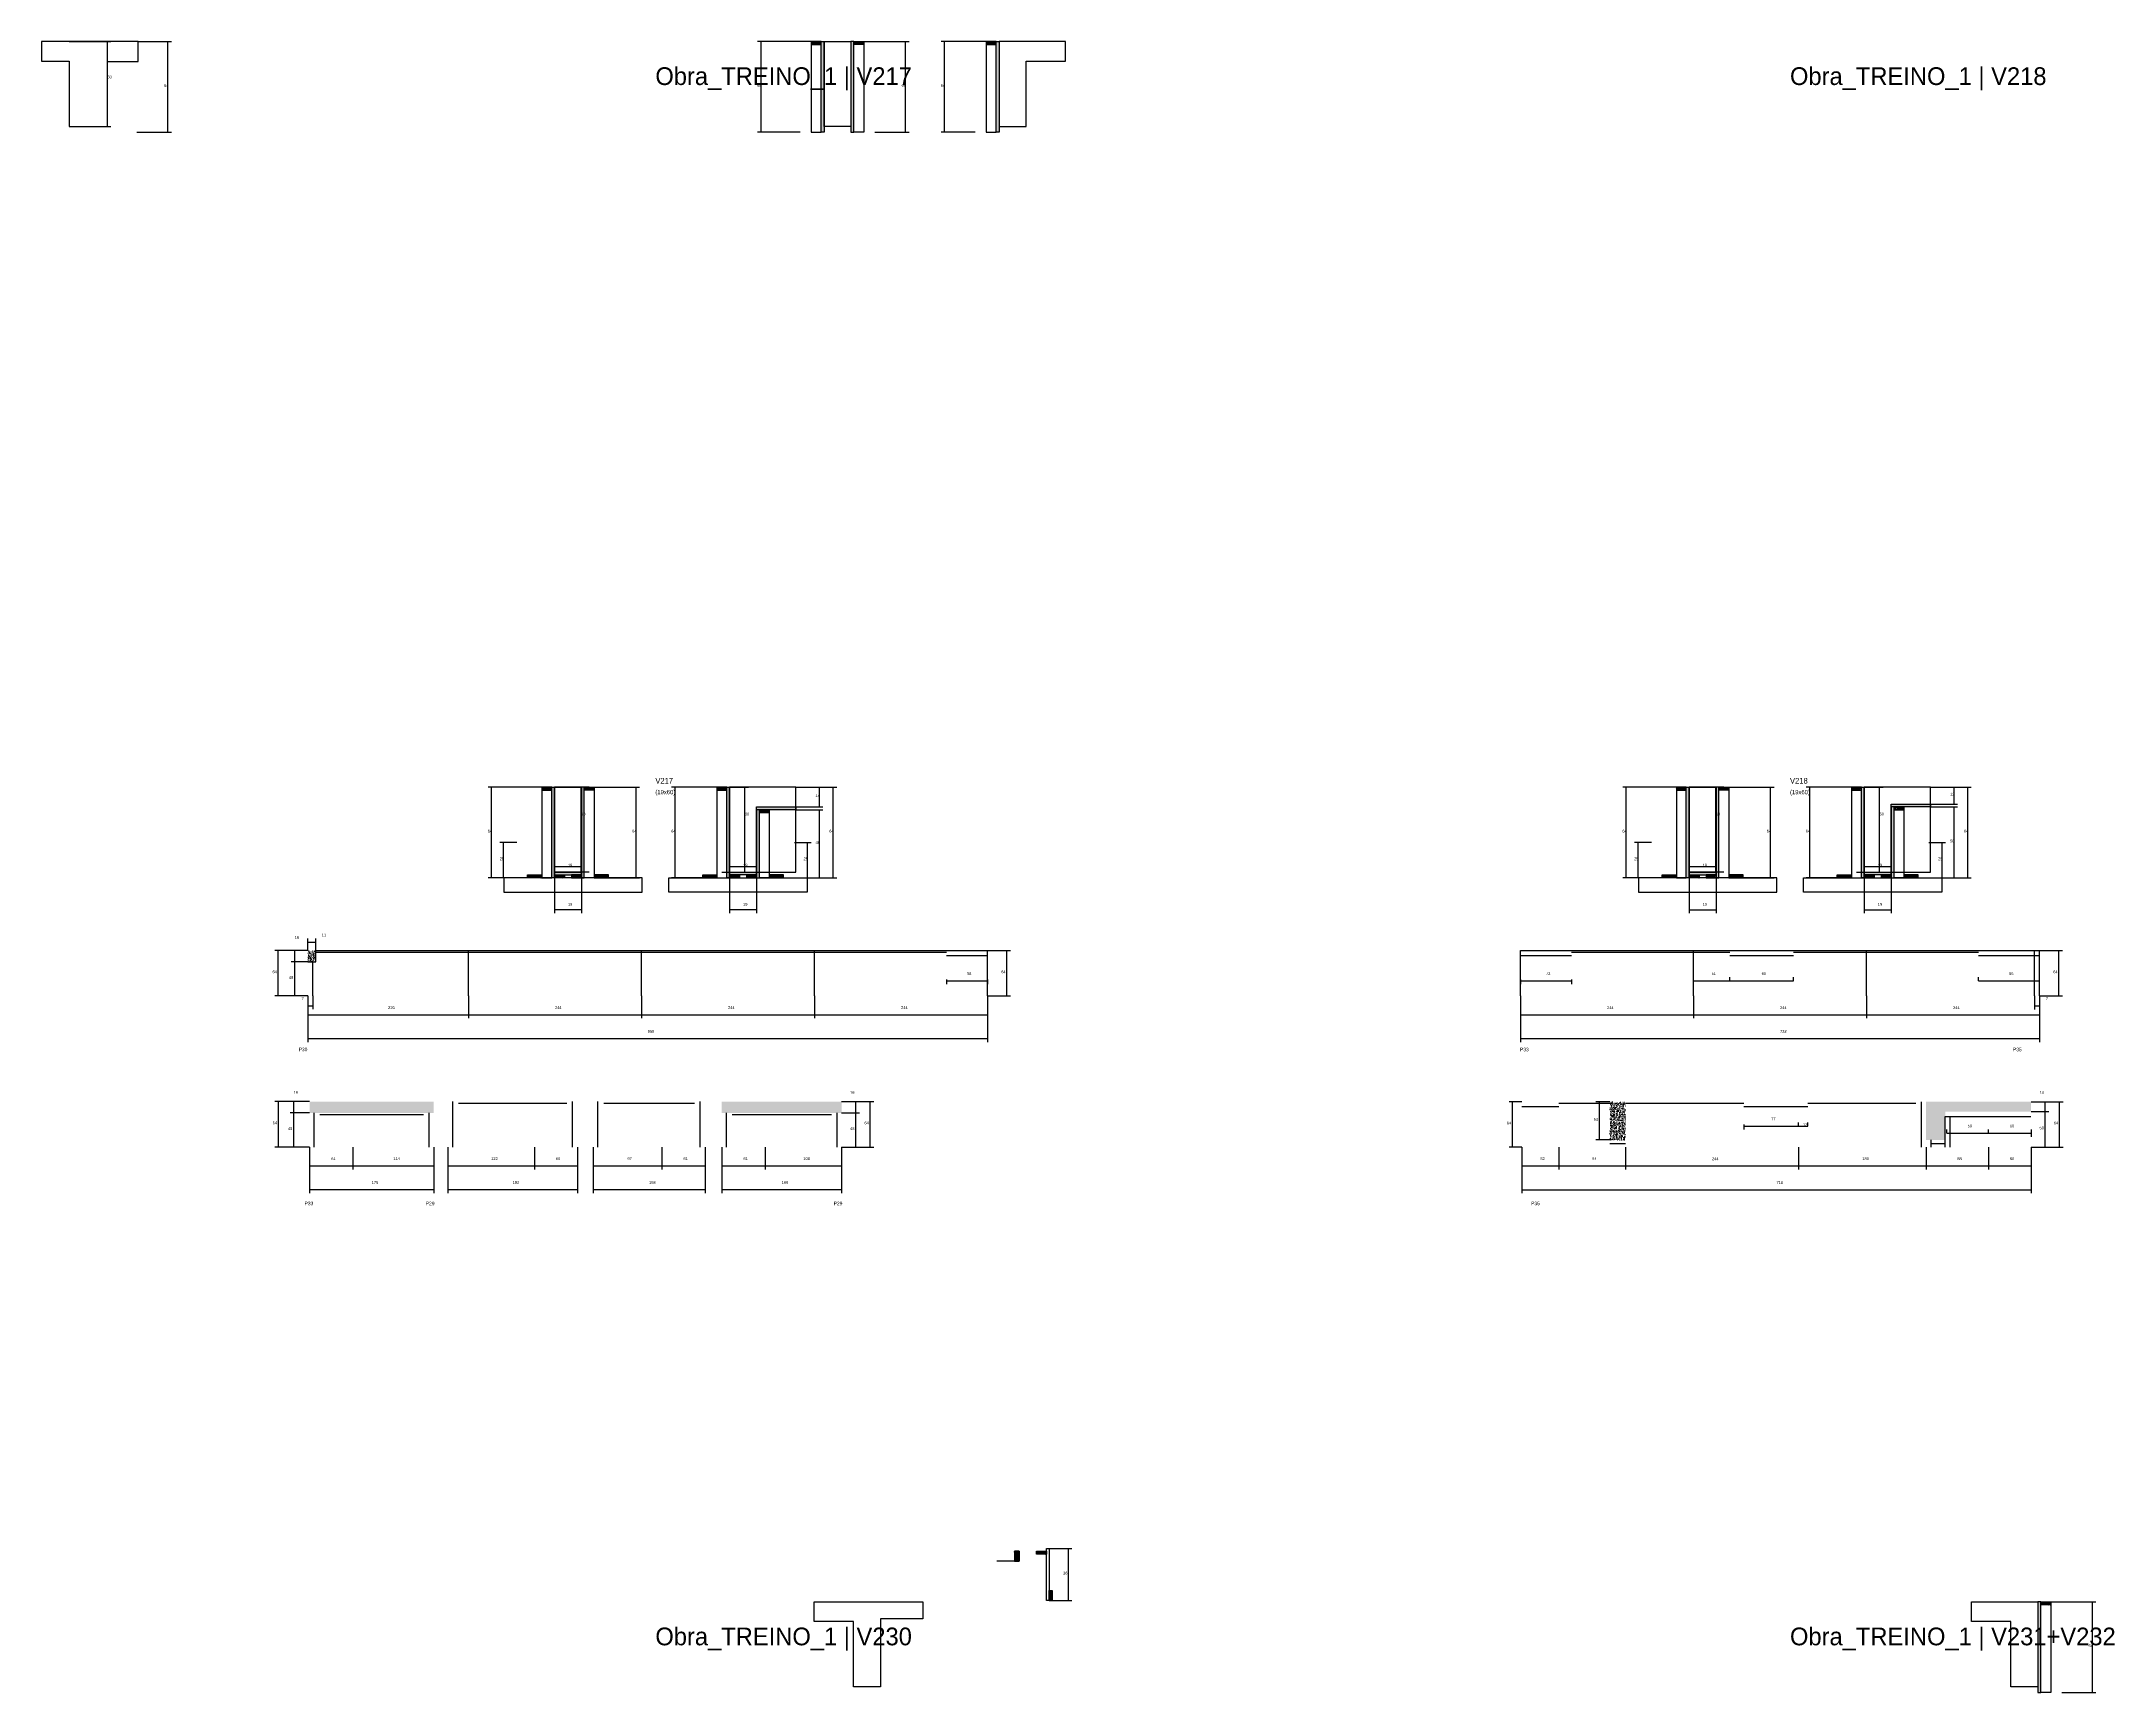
# Model space of a CAD drawing. Header units: metres. Extents: x -65046 to 21926, y -45195 to 1016.
# Drawn here: x -866 to 2058, y -16677 to -14349 of the extents above; entities that cross this region are included whole.
import ezdxf

# ---------------------------------------------------------------- set-up
doc = ezdxf.new("R2010")
doc.units = ezdxf.units.M
for name, color, linetype in [('CONCRETO', 251, 'Continuous'), ('COTA', 241, 'Continuous'), ('Hachura', 253, 'Continuous'), ('LABEL_ID', 3, 'Continuous'), ('Madeira', 126, 'Continuous'), ('NOMENCLATURA', 7, 'Continuous'), ('Painéis', 200, 'Continuous'), ('SARR_2.2x7', 40, 'Continuous'), ('SARR_EDITAR', 141, 'Continuous'), ('Texto Seção', 7, 'Continuous')]:
    doc.layers.add(name, color=color, linetype=linetype)

msp = doc.modelspace()

# ---------------------------------------------------------------- hatches: boundary and pattern name
at = {"layer": 'COTA'}
h = msp.add_hatch(dxfattribs=at)
h.set_pattern_fill('AR-CONC', scale=0.03)
h.paths.add_polyline_path([(-490, -15630.3), (-479, -15630.3), (-479, -15646.3), (-490, -15646.3)])
h = msp.add_hatch(dxfattribs=at)
h.set_pattern_fill('AR-CONC', scale=0.03)
h.paths.add_polyline_path([(-312.5, -15859.4), (-312.5, -15843.4), (-312.5, -15843.4), (-487.5, -15843.4), (-487.5, -15843.4), (-487.5, -15859.4), (-487.5, -15859.4), (-312.5, -15859.4)])
h = msp.add_hatch(dxfattribs=at)
h.set_pattern_fill('AR-CONC', scale=0.03)
h.paths.add_polyline_path([(262.7, -15859.4), (262.7, -15843.4), (262.7, -15843.4), (93.7, -15843.4), (93.7, -15843.4), (93.7, -15859.4), (93.7, -15859.4), (262.7, -15859.4)])
h = msp.add_hatch(dxfattribs=at)
h.set_pattern_fill('AR-CONC', scale=0.03)
h.paths.add_polyline_path([(1368, -15897.5), (1368, -15843.5), (1368, -15843.5), (1346, -15843.5), (1346, -15843.5), (1346, -15897.5), (1346, -15897.5), (1368, -15897.5)])
h = msp.add_hatch(dxfattribs=at)
h.set_pattern_fill('AR-CONC', scale=0.03)
h.paths.add_polyline_path([(1819, -15897.5), (1819, -15857.5), (1819, -15857.5), (1940, -15857.5), (1940, -15857.5), (1940, -15843.5), (1940, -15843.5), (1792, -15843.5), (1792, -15843.5), (1792, -15897.5), (1792, -15897.5), (1819, -15897.5)])
at = {"layer": 'Hachura'}
h = msp.add_hatch(dxfattribs=at)
h.set_pattern_fill('ANSI31', scale=0.5)
h.paths.add_polyline_path([(233.8, -14353), (233.8, -14348.6), (233.8, -14348.6), (219.8, -14348.6), (219.8, -14348.6), (219.8, -14353), (219.8, -14353), (233.8, -14353)])
h = msp.add_hatch(color=8, dxfattribs=at)
h.dxf.hatch_style = 1
h.paths.add_polyline_path([(233.8, -14348.6), (237.8, -14348.6), (237.8, -14348.6), (237.8, -14476.6), (237.8, -14476.6), (233.8, -14476.6), (233.8, -14476.6), (233.8, -14348.6)])
h = msp.add_hatch(color=8, dxfattribs=at)
h.dxf.hatch_style = 1
h.paths.add_polyline_path([(279.8, -14348.6), (275.8, -14348.6), (275.8, -14348.6), (275.8, -14476.6), (275.8, -14476.6), (279.8, -14476.6), (279.8, -14476.6), (279.8, -14348.6)])
h = msp.add_hatch(dxfattribs=at)
h.set_pattern_fill('ANSI31', scale=0.5)
h.paths.add_polyline_path([(279.8, -14353), (279.8, -14348.6), (279.8, -14348.6), (293.8, -14348.6), (293.8, -14348.6), (293.8, -14353), (293.8, -14353), (279.8, -14353)])
h = msp.add_hatch(dxfattribs=at)
h.set_pattern_fill('ANSI31', scale=0.5)
h.paths.add_polyline_path([(480.7, -14353), (480.7, -14348.6), (480.7, -14348.6), (466.7, -14348.6), (466.7, -14348.6), (466.7, -14353), (466.7, -14353), (480.7, -14353)])
h = msp.add_hatch(color=8, dxfattribs=at)
h.dxf.hatch_style = 1
h.paths.add_polyline_path([(480.7, -14348.6), (484.7, -14348.6), (484.7, -14348.6), (484.7, -14476.6), (484.7, -14476.6), (480.7, -14476.6), (480.7, -14476.6), (480.7, -14348.6)])
h = msp.add_hatch(dxfattribs=at)
h.set_pattern_fill('ANSI31', scale=0.5)
h.paths.add_polyline_path([(-146.2, -15404.4), (-146.2, -15400), (-146.2, -15400), (-160.2, -15400), (-160.2, -15400), (-160.2, -15404.4), (-160.2, -15404.4), (-146.2, -15404.4)])
h = msp.add_hatch(color=8, dxfattribs=at)
h.dxf.hatch_style = 1
h.paths.add_polyline_path([(-146.2, -15400), (-142.2, -15400), (-142.2, -15400), (-142.2, -15528), (-142.2, -15528), (-146.2, -15528), (-146.2, -15528), (-146.2, -15400)])
h = msp.add_hatch(color=8, dxfattribs=at)
h.dxf.hatch_style = 1
h.paths.add_polyline_path([(-100.2, -15400), (-104.2, -15400), (-104.2, -15400), (-104.2, -15528), (-104.2, -15528), (-100.2, -15528), (-100.2, -15528), (-100.2, -15400)])
h = msp.add_hatch(dxfattribs=at)
h.set_pattern_fill('ANSI31', scale=0.5)
h.paths.add_polyline_path([(-100.2, -15404.4), (-100.2, -15400), (-100.2, -15400), (-86.2, -15400), (-86.2, -15400), (-86.2, -15404.4), (-86.2, -15404.4), (-100.2, -15404.4)])
h = msp.add_hatch(dxfattribs=at)
h.set_pattern_fill('ANSI31', scale=0.5)
h.paths.add_polyline_path([(100.7, -15404.4), (100.7, -15400), (100.7, -15400), (86.7, -15400), (86.7, -15400), (86.7, -15404.4), (86.7, -15404.4), (100.7, -15404.4)])
h = msp.add_hatch(color=8, dxfattribs=at)
h.dxf.hatch_style = 1
h.paths.add_polyline_path([(100.7, -15400), (104.7, -15400), (104.7, -15400), (104.7, -15528), (104.7, -15528), (100.7, -15528), (100.7, -15528), (100.7, -15400)])
h = msp.add_hatch(dxfattribs=at)
h.set_pattern_fill('ANSI31', scale=0.5)
h.paths.add_polyline_path([(1453.8, -15404.4), (1453.8, -15400), (1453.8, -15400), (1439.8, -15400), (1439.8, -15400), (1439.8, -15404.4), (1439.8, -15404.4), (1453.8, -15404.4)])
h = msp.add_hatch(color=8, dxfattribs=at)
h.dxf.hatch_style = 1
h.paths.add_polyline_path([(1453.8, -15400), (1457.8, -15400), (1457.8, -15400), (1457.8, -15528), (1457.8, -15528), (1453.8, -15528), (1453.8, -15528), (1453.8, -15400)])
h = msp.add_hatch(color=8, dxfattribs=at)
h.dxf.hatch_style = 1
h.paths.add_polyline_path([(1499.8, -15400), (1495.8, -15400), (1495.8, -15400), (1495.8, -15528), (1495.8, -15528), (1499.8, -15528), (1499.8, -15528), (1499.8, -15400)])
h = msp.add_hatch(dxfattribs=at)
h.set_pattern_fill('ANSI31', scale=0.5)
h.paths.add_polyline_path([(1499.8, -15404.4), (1499.8, -15400), (1499.8, -15400), (1513.8, -15400), (1513.8, -15400), (1513.8, -15404.4), (1513.8, -15404.4), (1499.8, -15404.4)])
h = msp.add_hatch(dxfattribs=at)
h.set_pattern_fill('ANSI31', scale=0.5)
h.paths.add_polyline_path([(1700.7, -15404.4), (1700.7, -15400), (1700.7, -15400), (1686.7, -15400), (1686.7, -15400), (1686.7, -15404.4), (1686.7, -15404.4), (1700.7, -15404.4)])
h = msp.add_hatch(color=8, dxfattribs=at)
h.dxf.hatch_style = 1
h.paths.add_polyline_path([(1700.7, -15400), (1704.7, -15400), (1704.7, -15400), (1704.7, -15528), (1704.7, -15528), (1700.7, -15528), (1700.7, -15528), (1700.7, -15400)])
h = msp.add_hatch(color=8, dxfattribs=at)
h.dxf.hatch_style = 1
h.paths.add_polyline_path([(146.7, -15428), (142.7, -15428), (142.7, -15428), (142.7, -15528), (142.7, -15528), (146.7, -15528), (146.7, -15528), (146.7, -15428)])
h = msp.add_hatch(color=8, dxfattribs=at)
h.dxf.hatch_style = 1
h.paths.add_polyline_path([(142.7, -15432), (142.7, -15428), (142.7, -15428), (198.3, -15428), (198.3, -15428), (198.3, -15432), (198.3, -15432), (142.7, -15432)])
h = msp.add_hatch(dxfattribs=at)
h.set_pattern_fill('ANSI31', scale=0.5)
h.paths.add_polyline_path([(146.7, -15436.4), (146.7, -15432), (146.7, -15432), (160.7, -15432), (160.7, -15432), (160.7, -15436.4), (160.7, -15436.4), (146.7, -15436.4)])
h = msp.add_hatch(color=8, dxfattribs=at)
h.dxf.hatch_style = 1
h.paths.add_polyline_path([(1742.7, -15428), (1742.7, -15424), (1742.7, -15424), (1798.3, -15424), (1798.3, -15424), (1798.3, -15428), (1798.3, -15428), (1742.7, -15428)])
h = msp.add_hatch(color=8, dxfattribs=at)
h.dxf.hatch_style = 1
h.paths.add_polyline_path([(1746.7, -15428), (1742.7, -15428), (1742.7, -15428), (1742.7, -15528), (1742.7, -15528), (1746.7, -15528), (1746.7, -15528), (1746.7, -15428)])
h = msp.add_hatch(dxfattribs=at)
h.set_pattern_fill('ANSI31', scale=0.5)
h.paths.add_polyline_path([(1746.7, -15432.4), (1746.7, -15428), (1746.7, -15428), (1760.7, -15428), (1760.7, -15428), (1760.7, -15432.4), (1760.7, -15432.4), (1746.7, -15432.4)])
h = msp.add_hatch(color=8, dxfattribs=at)
h.dxf.hatch_style = 1
h.paths.add_polyline_path([(-104.2, -15523.6), (-104.2, -15520), (-104.2, -15520), (-142.2, -15520), (-142.2, -15520), (-142.2, -15523.6), (-142.2, -15523.6), (-104.2, -15523.6)])
h = msp.add_hatch(color=8, dxfattribs=at)
h.dxf.hatch_style = 1
h.paths.add_polyline_path([(104.7, -15523.6), (104.7, -15520), (104.7, -15520), (142.7, -15520), (142.7, -15520), (142.7, -15523.6), (142.7, -15523.6), (104.7, -15523.6)])
h = msp.add_hatch(color=8, dxfattribs=at)
h.dxf.hatch_style = 1
h.paths.add_polyline_path([(1495.8, -15523.6), (1495.8, -15520), (1495.8, -15520), (1457.8, -15520), (1457.8, -15520), (1457.8, -15523.6), (1457.8, -15523.6), (1495.8, -15523.6)])
h = msp.add_hatch(color=8, dxfattribs=at)
h.dxf.hatch_style = 1
h.paths.add_polyline_path([(1704.7, -15523.6), (1704.7, -15520), (1704.7, -15520), (1742.7, -15520), (1742.7, -15520), (1742.7, -15523.6), (1742.7, -15523.6), (1704.7, -15523.6)])
h = msp.add_hatch(dxfattribs=at)
h.set_pattern_fill('ANSI31', scale=0.5)
h.paths.add_polyline_path([(-180.2, -15528), (-180.2, -15523.6), (-180.2, -15523.6), (-160.2, -15523.6), (-160.2, -15523.6), (-160.2, -15528), (-160.2, -15528), (-180.2, -15528)])
h = msp.add_hatch(dxfattribs=at)
h.set_pattern_fill('ANSI31', scale=0.5)
h.paths.add_polyline_path([(-142.2, -15528), (-142.2, -15523.6), (-142.2, -15523.6), (-128.2, -15523.6), (-128.2, -15523.6), (-128.2, -15528), (-128.2, -15528), (-142.2, -15528)])
h = msp.add_hatch(dxfattribs=at)
h.set_pattern_fill('ANSI31', scale=0.5)
h.paths.add_polyline_path([(-104.2, -15528), (-104.2, -15523.6), (-104.2, -15523.6), (-118.2, -15523.6), (-118.2, -15523.6), (-118.2, -15528), (-118.2, -15528), (-104.2, -15528)])
h = msp.add_hatch(dxfattribs=at)
h.set_pattern_fill('ANSI31', scale=0.5)
h.paths.add_polyline_path([(-66.2, -15528), (-66.2, -15523.6), (-66.2, -15523.6), (-86.2, -15523.6), (-86.2, -15523.6), (-86.2, -15528), (-86.2, -15528), (-66.2, -15528)])
h = msp.add_hatch(dxfattribs=at)
h.set_pattern_fill('ANSI31', scale=0.5)
h.paths.add_polyline_path([(66.7, -15528), (66.7, -15523.6), (66.7, -15523.6), (86.7, -15523.6), (86.7, -15523.6), (86.7, -15528), (86.7, -15528), (66.7, -15528)])
h = msp.add_hatch(dxfattribs=at)
h.set_pattern_fill('ANSI31', scale=0.5)
h.paths.add_polyline_path([(104.7, -15528), (104.7, -15523.6), (104.7, -15523.6), (118.7, -15523.6), (118.7, -15523.6), (118.7, -15528), (118.7, -15528), (104.7, -15528)])
h = msp.add_hatch(dxfattribs=at)
h.set_pattern_fill('ANSI31', scale=0.5)
h.paths.add_polyline_path([(142.7, -15528), (142.7, -15523.6), (142.7, -15523.6), (128.7, -15523.6), (128.7, -15523.6), (128.7, -15528), (128.7, -15528), (142.7, -15528)])
h = msp.add_hatch(dxfattribs=at)
h.set_pattern_fill('ANSI31', scale=0.5)
h.paths.add_polyline_path([(180.7, -15528), (180.7, -15523.6), (180.7, -15523.6), (160.7, -15523.6), (160.7, -15523.6), (160.7, -15528), (160.7, -15528), (180.7, -15528)])
h = msp.add_hatch(dxfattribs=at)
h.set_pattern_fill('ANSI31', scale=0.5)
h.paths.add_polyline_path([(1419.8, -15528), (1419.8, -15523.6), (1419.8, -15523.6), (1439.8, -15523.6), (1439.8, -15523.6), (1439.8, -15528), (1439.8, -15528), (1419.8, -15528)])
h = msp.add_hatch(dxfattribs=at)
h.set_pattern_fill('ANSI31', scale=0.5)
h.paths.add_polyline_path([(1457.8, -15528), (1457.8, -15523.6), (1457.8, -15523.6), (1471.8, -15523.6), (1471.8, -15523.6), (1471.8, -15528), (1471.8, -15528), (1457.8, -15528)])
h = msp.add_hatch(dxfattribs=at)
h.set_pattern_fill('ANSI31', scale=0.5)
h.paths.add_polyline_path([(1495.8, -15528), (1495.8, -15523.6), (1495.8, -15523.6), (1481.8, -15523.6), (1481.8, -15523.6), (1481.8, -15528), (1481.8, -15528), (1495.8, -15528)])
h = msp.add_hatch(dxfattribs=at)
h.set_pattern_fill('ANSI31', scale=0.5)
h.paths.add_polyline_path([(1533.8, -15528), (1533.8, -15523.6), (1533.8, -15523.6), (1513.8, -15523.6), (1513.8, -15523.6), (1513.8, -15528), (1513.8, -15528), (1533.8, -15528)])
h = msp.add_hatch(dxfattribs=at)
h.set_pattern_fill('ANSI31', scale=0.5)
h.paths.add_polyline_path([(1666.7, -15528), (1666.7, -15523.6), (1666.7, -15523.6), (1686.7, -15523.6), (1686.7, -15523.6), (1686.7, -15528), (1686.7, -15528), (1666.7, -15528)])
h = msp.add_hatch(dxfattribs=at)
h.set_pattern_fill('ANSI31', scale=0.5)
h.paths.add_polyline_path([(1704.7, -15528), (1704.7, -15523.6), (1704.7, -15523.6), (1718.7, -15523.6), (1718.7, -15523.6), (1718.7, -15528), (1718.7, -15528), (1704.7, -15528)])
h = msp.add_hatch(dxfattribs=at)
h.set_pattern_fill('ANSI31', scale=0.5)
h.paths.add_polyline_path([(1742.7, -15528), (1742.7, -15523.6), (1742.7, -15523.6), (1728.7, -15523.6), (1728.7, -15523.6), (1728.7, -15528), (1728.7, -15528), (1742.7, -15528)])
h = msp.add_hatch(dxfattribs=at)
h.set_pattern_fill('ANSI31', scale=0.5)
h.paths.add_polyline_path([(1780.7, -15528), (1780.7, -15523.6), (1780.7, -15523.6), (1760.7, -15523.6), (1760.7, -15523.6), (1760.7, -15528), (1760.7, -15528), (1780.7, -15528)])
h = msp.add_hatch(dxfattribs=at)
h.set_pattern_fill('ANSI31', scale=0.5)
h.paths.add_polyline_path([(513.2, -16477.3), (506.2, -16477.3), (506.2, -16491.3), (513.2, -16491.3)])
h = msp.add_hatch(dxfattribs=at)
h.set_pattern_fill('ANSI31', scale=0.5)
h.paths.add_polyline_path([(537.5, -16477.3), (537.5, -16481.7), (537.5, -16481.7), (551.5, -16481.7), (551.5, -16481.7), (551.5, -16477.3), (551.5, -16477.3), (537.5, -16477.3)])
h = msp.add_hatch(dxfattribs=at)
h.set_pattern_fill('ANSI31', scale=0.5)
h.paths.add_polyline_path([(555.1, -16546.7), (559.5, -16546.7), (559.5, -16546.7), (559.5, -16532.7), (559.5, -16532.7), (555.1, -16532.7), (555.1, -16532.7), (555.1, -16546.7)])
h = msp.add_hatch(color=8, dxfattribs=at)
h.dxf.hatch_style = 1
h.paths.add_polyline_path([(1953.6, -16548.6), (1949.6, -16548.6), (1949.6, -16548.6), (1949.6, -16676.6), (1949.6, -16676.6), (1953.6, -16676.6), (1953.6, -16676.6), (1953.6, -16548.6)])
h = msp.add_hatch(dxfattribs=at)
h.set_pattern_fill('ANSI31', scale=0.5)
h.paths.add_polyline_path([(1953.6, -16553), (1953.6, -16548.6), (1953.6, -16548.6), (1967.6, -16548.6), (1967.6, -16548.6), (1967.6, -16553), (1967.6, -16553), (1953.6, -16553)])

# ---------------------------------------------------------------- linework, layer by layer
at = {"layer": 'CONCRETO'}
for points in [[(-772.7, -14348.6), (-826.7, -14348.6), (-826.7, -14348.6), (-865.7, -14348.6), (-865.7, -14376.6), (-826.7, -14376.6), (-826.7, -14468.6), (-772.7, -14468.6), (-772.7, -14377), (-729.1, -14377), (-729.1, -14348.6)], [(237.8, -14348.6), (237.8, -14348.6), (275.8, -14348.6), (275.8, -14376.6), (275.8, -14376.6), (275.8, -14468.6), (237.8, -14468.6), (237.8, -14348.6)], [(578.3, -14376.6), (578.3, -14348.6), (484.7, -14348.6), (484.7, -14376.6), (484.7, -14376.6), (484.7, -14468.6), (522.7, -14468.6), (522.7, -14376.6)], [(-142.2, -15400), (-142.2, -15400), (-104.2, -15400), (-104.2, -15428), (-104.2, -15428), (-104.2, -15520), (-142.2, -15520), (-142.2, -15400)], [(-142.2, -15520), (-104.2, -15520), (-104.2, -15400), (-142.2, -15400)], [(198.3, -15428), (198.3, -15400), (104.7, -15400), (104.7, -15428), (104.7, -15428), (104.7, -15520), (142.7, -15520), (142.7, -15428)], [(104.7, -15520), (198.3, -15520), (198.3, -15400), (104.7, -15400)], [(1457.8, -15400), (1457.8, -15400), (1495.8, -15400), (1495.8, -15428), (1495.8, -15428), (1495.8, -15520), (1457.8, -15520), (1457.8, -15400)], [(1457.8, -15520), (1495.8, -15520), (1495.8, -15400), (1457.8, -15400)], [(1798.3, -15424), (1798.3, -15400), (1704.7, -15400), (1704.7, -15428), (1704.7, -15428), (1704.7, -15520), (1742.7, -15520), (1742.7, -15424)], [(1704.7, -15520), (1798.3, -15520), (1798.3, -15400), (1704.7, -15400)], [(223.7, -16576.5), (223.7, -16548.5), (377.3, -16548.5), (377.3, -16572.5), (317.3, -16572.5), (317.3, -16668.5), (279.3, -16668.5), (279.3, -16576.5)], [(1856, -16576.6), (1856, -16548.6), (1949.6, -16548.6), (1949.6, -16576.6), (1949.6, -16576.6), (1949.6, -16668.6), (1911.6, -16668.6), (1911.6, -16576.6)]]:
    msp.add_lwpolyline(points, close=True, dxfattribs=at)
at = {"layer": 'COTA'}
for p, q in [((-826.7, -14348.6), (-767.7, -14348.6)), ((-772.7, -14468.6), (-772.7, -14348.6)), ((-729.1, -14348.6), (-682.3, -14348.6)), ((-687.3, -14476.6), (-687.3, -14348.6)), ((219.8, -14348.6), (144.1, -14348.6)), ((149.1, -14476.6), (149.1, -14348.6)), ((293.8, -14348.6), (357.7, -14348.6)), ((352.7, -14476.6), (352.7, -14348.6)), ((466.7, -14348.6), (402.8, -14348.6)), ((407.8, -14476.6), (407.8, -14348.6)), ((-826.7, -14468.6), (-767.7, -14468.6)), ((-731.1, -14476.6), (-682.3, -14476.6)), ((204.2, -14476.6), (144.1, -14476.6)), ((309.4, -14476.6), (357.7, -14476.6)), ((451.1, -14476.6), (402.8, -14476.6)), ((-160.2, -15400), (-235.9, -15400)), ((-230.9, -15528), (-230.9, -15400)), ((-93.2, -15400), (-109.7, -15400)), ((-104.7, -15520), (-104.7, -15400)), ((-86.2, -15400), (-22.3, -15400)), ((-27.3, -15528), (-27.3, -15400)), ((86.7, -15400), (22.8, -15400)), ((27.8, -15528), (27.8, -15400)), ((93.7, -15400), (131.2, -15400)), ((126.2, -15520), (126.2, -15400)), ((198.3, -15400), (255.7, -15400)), ((198.3, -15400), (236.3, -15400)), ((231.3, -15428), (231.3, -15400)), ((250.7, -15528), (250.7, -15400)), ((1439.8, -15400), (1364.1, -15400)), ((1369.1, -15528), (1369.1, -15400)), ((1506.8, -15400), (1490.3, -15400)), ((1495.3, -15520), (1495.3, -15400)), ((1513.8, -15400), (1577.7, -15400)), ((1572.7, -15528), (1572.7, -15400)), ((1686.7, -15400), (1622.8, -15400)), ((1627.8, -15528), (1627.8, -15400)), ((1693.7, -15400), (1731.2, -15400)), ((1726.2, -15520), (1726.2, -15400)), ((1798.3, -15400), (1855.7, -15400)), ((1798.3, -15400), (1836.3, -15400)), ((1831.3, -15424), (1831.3, -15400)), ((1850.7, -15528), (1850.7, -15400)), ((198.3, -15428), (236.3, -15428)), ((198.3, -15432), (236.3, -15432)), ((231.3, -15528), (231.3, -15432)), ((1798.3, -15424), (1836.3, -15424)), ((1798.3, -15428), (1836.3, -15428)), ((1831.3, -15528), (1831.3, -15428)), ((-195.5, -15478), (-219.1, -15478)), ((-214.1, -15528), (-214.1, -15478)), ((196, -15478), (219.5, -15478)), ((214.5, -15528), (214.5, -15478)), ((1404.5, -15478.1), (1380.9, -15478.1)), ((1385.9, -15528), (1385.9, -15478.1)), ((1796, -15478.1), (1819.5, -15478.1)), ((1814.5, -15528), (1814.5, -15478.1)), ((-142.2, -15528), (-142.2, -15507)), ((-142.2, -15512), (-104.2, -15512)), ((-93.2, -15520), (-109.7, -15520)), ((-104.2, -15528), (-104.2, -15507)), ((93.7, -15520), (131.2, -15520)), ((104.7, -15528), (104.7, -15507)), ((104.7, -15512), (142.7, -15512)), ((142.7, -15528), (142.7, -15507)), ((1457.8, -15528), (1457.8, -15507)), ((1457.8, -15512), (1495.8, -15512)), ((1506.8, -15520), (1490.3, -15520)), ((1495.8, -15528), (1495.8, -15507)), ((1693.7, -15520), (1731.2, -15520)), ((1704.7, -15528), (1704.7, -15507)), ((1704.7, -15512), (1742.7, -15512)), ((1742.7, -15528), (1742.7, -15507)), ((-175.8, -15528), (-235.9, -15528)), ((-195.5, -15528), (-219.1, -15528)), ((-142.2, -15528), (-142.2, -15577.7)), ((-104.2, -15528), (-104.2, -15577.7)), ((-70.6, -15528), (-22.3, -15528)), ((71.1, -15528), (22.8, -15528)), ((104.7, -15528), (104.7, -15577.7)), ((142.7, -15528), (142.7, -15577.7)), ((176.3, -15528), (255.7, -15528)), ((176.3, -15528), (236.3, -15528)), ((196, -15528), (219.5, -15528)), ((1424.2, -15528), (1364.1, -15528)), ((1404.5, -15528), (1380.9, -15528)), ((1457.8, -15528), (1457.8, -15577.8)), ((1495.8, -15528), (1495.8, -15577.8)), ((1529.4, -15528), (1577.7, -15528)), ((1671.1, -15528), (1622.8, -15528)), ((1704.7, -15528), (1704.7, -15577.8)), ((1742.7, -15528), (1742.7, -15577.8)), ((1776.3, -15528), (1855.7, -15528)), ((1776.3, -15528), (1836.3, -15528)), ((1796, -15528), (1819.5, -15528)), ((-142.2, -15572.7), (-104.2, -15572.7)), ((104.7, -15572.7), (142.7, -15572.7)), ((1457.8, -15572.8), (1495.8, -15572.8)), ((1704.7, -15572.8), (1742.7, -15572.8)), ((-490, -15694.3), (-490, -15759.4)), ((-490, -15694.3), (-490, -15713.2)), ((-490, -15694.3), (-490, -15725.9)), ((-483, -15694.3), (-483, -15713.2)), ((-263.5, -15694.3), (-263.5, -15725.9)), ((-263.5, -15694.3), (-263.5, -15725.9)), ((-19.5, -15694.3), (-19.5, -15725.9)), ((-19.5, -15694.3), (-19.5, -15725.9)), ((224.5, -15694.3), (224.5, -15725.9)), ((224.5, -15694.3), (224.5, -15725.9)), ((468.5, -15694.3), (468.5, -15725.9)), ((468.5, -15694.3), (468.5, -15759.4)), ((1220, -15694.4), (1220, -15759.5)), ((1220, -15694.4), (1220, -15725.9)), ((1464, -15694.4), (1464, -15725.9)), ((1464, -15694.4), (1464, -15725.9)), ((1708, -15694.4), (1708, -15725.9)), ((1708, -15694.4), (1708, -15725.9)), ((1945, -15694.4), (1945, -15713.3)), ((1952, -15694.4), (1952, -15725.9)), ((1952, -15694.4), (1952, -15759.5)), ((1952, -15694.4), (1952, -15713.3)), ((-490, -15708.2), (-483, -15708.2)), ((-490, -15720.9), (-263.5, -15720.9)), ((-263.5, -15720.9), (-19.5, -15720.9)), ((-19.5, -15720.9), (224.5, -15720.9)), ((224.5, -15720.9), (468.5, -15720.9)), ((1220, -15720.9), (1464, -15720.9)), ((1464, -15720.9), (1708, -15720.9)), ((1708, -15720.9), (1952, -15720.9)), ((1945, -15708.3), (1952, -15708.3)), ((-490, -15754.4), (468.5, -15754.4)), ((1220, -15754.5), (1952, -15754.5)), ((-487.5, -15843.4), (-536.6, -15843.4)), ((-531.6, -15907.4), (-531.6, -15843.4)), ((-487.5, -15843.4), (-515, -15843.4)), ((-510, -15859.4), (-510, -15843.4)), ((1346, -15843.5), (1326.2, -15843.5)), ((1331.2, -15897.5), (1331.2, -15843.5)), ((-487.5, -15859.4), (-515, -15859.4)), ((-487.5, -15859.4), (-515, -15859.4)), ((-510, -15907.4), (-510, -15859.4)), ((1346, -15897.5), (1326.2, -15897.5)), ((-487.5, -15907.4), (-536.6, -15907.4)), ((-487.5, -15907.4), (-515, -15907.4)), ((-487.5, -15907.4), (-487.5, -15939)), ((-487.5, -15907.4), (-487.5, -15972.5)), ((-426.5, -15907.4), (-426.5, -15939)), ((-426.5, -15907.4), (-426.5, -15939)), ((-312.5, -15907.4), (-312.5, -15939)), ((-312.5, -15907.4), (-312.5, -15972.5)), ((-292.5, -15907.4), (-292.5, -15972.5)), ((-110, -15907.4), (-110, -15972.5)), ((-87.9, -15907.4), (-87.9, -15972.5)), ((70.1, -15907.4), (70.1, -15972.5)), ((93.7, -15907.4), (93.7, -15939)), ((93.7, -15907.4), (93.7, -15972.5)), ((154.7, -15907.4), (154.7, -15939)), ((154.7, -15907.4), (154.7, -15939)), ((262.7, -15907.4), (262.7, -15939)), ((262.7, -15907.4), (262.7, -15972.5)), ((1222, -15907.5), (1222, -15972.6)), ((1368, -15907.5), (1368, -15939)), ((1612, -15907.5), (1612, -15939)), ((1612, -15907.5), (1612, -15939)), ((1792, -15907.5), (1792, -15939)), ((1792, -15907.5), (1792, -15939)), ((1880, -15907.5), (1880, -15939)), ((1880, -15907.5), (1880, -15939)), ((1940, -15907.5), (1940, -15939)), ((1940, -15907.5), (1940, -15972.6)), ((-487.5, -15934), (-426.5, -15934)), ((-426.5, -15934), (-312.5, -15934)), ((93.7, -15934), (154.7, -15934)), ((154.7, -15934), (262.7, -15934)), ((1368, -15934), (1612, -15934)), ((1612, -15934), (1792, -15934)), ((1792, -15934), (1880, -15934)), ((1880, -15934), (1940, -15934)), ((-487.5, -15967.5), (-312.5, -15967.5)), ((-292.5, -15967.5), (-110, -15967.5)), ((-87.9, -15967.5), (70.1, -15967.5)), ((93.7, -15967.5), (262.7, -15967.5)), ((1222, -15967.6), (1940, -15967.6)), ((555.1, -16473.7), (587.4, -16473.7)), ((582.4, -16546.7), (582.4, -16473.7)), ((555.1, -16546.7), (587.4, -16546.7)), ((1967.6, -16548.6), (2031.5, -16548.6)), ((2026.5, -16676.6), (2026.5, -16548.6)), ((1983.2, -16676.6), (2031.5, -16676.6))]:
    msp.add_line(p, q, dxfattribs=at)
at = {"layer": 'Madeira'}
for points in [[(233.8, -14353), (233.8, -14348.6), (219.8, -14348.6), (219.8, -14353)], [(233.8, -14348.6), (219.8, -14348.6), (219.8, -14476.6), (233.8, -14476.6)], [(279.8, -14353), (279.8, -14348.6), (293.8, -14348.6), (293.8, -14353)], [(279.8, -14348.6), (293.8, -14348.6), (293.8, -14476.6), (279.8, -14476.6)], [(480.7, -14353), (480.7, -14348.6), (466.7, -14348.6), (466.7, -14353)], [(480.7, -14348.6), (466.7, -14348.6), (466.7, -14476.6), (480.7, -14476.6)], [(-146.2, -15404.4), (-146.2, -15400), (-160.2, -15400), (-160.2, -15404.4)], [(-146.2, -15400), (-160.2, -15400), (-160.2, -15528), (-146.2, -15528)], [(-100.2, -15404.4), (-100.2, -15400), (-86.2, -15400), (-86.2, -15404.4)], [(-100.2, -15400), (-86.2, -15400), (-86.2, -15528), (-100.2, -15528)], [(100.7, -15404.4), (100.7, -15400), (86.7, -15400), (86.7, -15404.4)], [(100.7, -15400), (86.7, -15400), (86.7, -15528), (100.7, -15528)], [(1453.8, -15404.4), (1453.8, -15400), (1439.8, -15400), (1439.8, -15404.4)], [(1453.8, -15400), (1439.8, -15400), (1439.8, -15528), (1453.8, -15528)], [(1499.8, -15404.4), (1499.8, -15400), (1513.8, -15400), (1513.8, -15404.4)], [(1499.8, -15400), (1513.8, -15400), (1513.8, -15528), (1499.8, -15528)], [(1700.7, -15404.4), (1700.7, -15400), (1686.7, -15400), (1686.7, -15404.4)], [(1700.7, -15400), (1686.7, -15400), (1686.7, -15528), (1700.7, -15528)], [(146.7, -15436.4), (146.7, -15432), (160.7, -15432), (160.7, -15436.4)], [(146.7, -15432), (160.7, -15432), (160.7, -15528), (146.7, -15528)], [(1746.7, -15432.4), (1746.7, -15428), (1760.7, -15428), (1760.7, -15432.4)], [(1746.7, -15428), (1760.7, -15428), (1760.7, -15528), (1746.7, -15528)], [(-213.7, -15548), (-18.5, -15548), (-18.5, -15528), (-213.7, -15528)], [(-180.2, -15528), (-180.2, -15523.6), (-160.2, -15523.6), (-160.2, -15528)], [(-142.2, -15528), (-142.2, -15523.6), (-128.2, -15523.6), (-128.2, -15528)], [(-104.2, -15528), (-104.2, -15523.6), (-118.2, -15523.6), (-118.2, -15528)], [(-66.2, -15528), (-66.2, -15523.6), (-86.2, -15523.6), (-86.2, -15528)], [(214.1, -15548), (19, -15548), (19, -15528), (214.1, -15528)], [(66.7, -15528), (66.7, -15523.6), (86.7, -15523.6), (86.7, -15528)], [(104.7, -15528), (104.7, -15523.6), (118.7, -15523.6), (118.7, -15528)], [(142.7, -15528), (142.7, -15523.6), (128.7, -15523.6), (128.7, -15528)], [(180.7, -15528), (180.7, -15523.6), (160.7, -15523.6), (160.7, -15528)], [(1386.3, -15548), (1581.5, -15548), (1581.5, -15528), (1386.3, -15528)], [(1419.8, -15528), (1419.8, -15523.6), (1439.8, -15523.6), (1439.8, -15528)], [(1457.8, -15528), (1457.8, -15523.6), (1471.8, -15523.6), (1471.8, -15528)], [(1495.8, -15528), (1495.8, -15523.6), (1481.8, -15523.6), (1481.8, -15528)], [(1533.8, -15528), (1533.8, -15523.6), (1513.8, -15523.6), (1513.8, -15528)], [(1814.1, -15548), (1618.9, -15548), (1618.9, -15528), (1814.1, -15528)], [(1666.7, -15528), (1666.7, -15523.6), (1686.7, -15523.6), (1686.7, -15528)], [(1704.7, -15528), (1704.7, -15523.6), (1718.7, -15523.6), (1718.7, -15528)], [(1742.7, -15528), (1742.7, -15523.6), (1728.7, -15523.6), (1728.7, -15528)], [(1780.7, -15528), (1780.7, -15523.6), (1760.7, -15523.6), (1760.7, -15528)], [(513.2, -16491.3), (513.2, -16477.3), (506.2, -16477.3), (506.2, -16491.3)], [(537.5, -16477.3), (551.5, -16477.3), (551.5, -16481.7), (537.5, -16481.7)], [(555.1, -16546.7), (555.1, -16532.7), (559.5, -16532.7), (559.5, -16546.7)], [(1953.6, -16553), (1953.6, -16548.6), (1967.6, -16548.6), (1967.6, -16553)], [(1953.6, -16548.6), (1967.6, -16548.6), (1967.6, -16676.6), (1953.6, -16676.6)]]:
    msp.add_lwpolyline(points, close=True, dxfattribs=at)
msp.add_lwpolyline([(513.2, -16477.3), (513.2, -16491.3), (481.7, -16491.3)], dxfattribs=at)
at = {"layer": 'Painéis'}
for p, q in [((-142.2, -15528), (-142.2, -15400)), ((-104.2, -15528), (-104.2, -15400)), ((104.7, -15528), (104.7, -15400)), ((1457.8, -15528), (1457.8, -15400)), ((1495.8, -15528), (1495.8, -15400)), ((1704.7, -15528), (1704.7, -15400)), ((142.7, -15428), (198.3, -15428)), ((142.7, -15432), (142.7, -15428)), ((142.7, -15528), (142.7, -15432)), ((198.3, -15432), (198.3, -15428)), ((1742.7, -15424), (1798.3, -15424)), ((1742.7, -15428), (1742.7, -15424)), ((1742.7, -15528), (1742.7, -15428)), ((1798.3, -15428), (1798.3, -15424)), ((-142.2, -15520), (-104.2, -15520)), ((-142.2, -15523.6), (-142.2, -15520)), ((-104.2, -15523.6), (-104.2, -15520)), ((104.7, -15520), (142.7, -15520)), ((104.7, -15523.6), (104.7, -15520)), ((142.7, -15523.6), (142.7, -15520)), ((1457.8, -15520), (1495.8, -15520)), ((1457.8, -15523.6), (1457.8, -15520)), ((1495.8, -15523.6), (1495.8, -15520)), ((1704.7, -15520), (1742.7, -15520)), ((1704.7, -15523.6), (1704.7, -15520)), ((1742.7, -15523.6), (1742.7, -15520)), ((-490, -15630.3), (-536.8, -15630.3)), ((-531.8, -15694.3), (-531.8, -15630.3)), ((-490, -15630.3), (-513.6, -15630.3)), ((-508.6, -15646.3), (-508.6, -15630.3)), ((-490, -15630.3), (-490, -15613.6)), ((-490, -15618.6), (-479, -15618.6)), ((-479, -15630.3), (-479, -15613.6)), ((-479, -15630.3), (468.5, -15630.3)), ((-479, -15646.3), (-479, -15630.3)), ((-263.5, -15694.3), (-263.5, -15630.3)), ((-19.5, -15694.3), (-19.5, -15630.3)), ((224.5, -15694.3), (224.5, -15630.3)), ((468.5, -15694.3), (468.5, -15630.3)), ((468.5, -15630.3), (500.8, -15630.3)), ((495.8, -15694.3), (495.8, -15630.3)), ((1220, -15630.4), (1952, -15630.4)), ((1220, -15694.4), (1220, -15630.4)), ((1464, -15694.4), (1464, -15630.4)), ((1708, -15694.4), (1708, -15630.4)), ((1952, -15694.4), (1952, -15630.4)), ((1952, -15630.4), (1984.3, -15630.4)), ((1979.3, -15694.4), (1979.3, -15630.4)), ((-490, -15646.3), (-513.6, -15646.3)), ((-490, -15646.3), (-513.6, -15646.3)), ((-508.6, -15694.3), (-508.6, -15646.3)), ((-490, -15646.3), (-479, -15646.3)), ((1464, -15673), (1464, -15668)), ((1515, -15673), (1515, -15668)), ((1515, -15673), (1515, -15668)), ((1605, -15673), (1605, -15668)), ((1866, -15673), (1866, -15668)), ((1952, -15673), (1952, -15668)), ((-490, -15694.3), (-536.8, -15694.3)), ((-490, -15694.3), (-513.6, -15694.3)), ((410.5, -15671), (410.5, -15677.9)), ((410.5, -15672.9), (468.5, -15672.9)), ((468.5, -15671), (468.5, -15677.9)), ((468.5, -15694.3), (500.8, -15694.3)), ((1220, -15671.1), (1220, -15678)), ((1220, -15673), (1292, -15673)), ((1292, -15671.1), (1292, -15678)), ((1464, -15673), (1515, -15673)), ((1515, -15673), (1605, -15673)), ((1866, -15673), (1952, -15673)), ((1952, -15694.4), (1984.3, -15694.4)), ((262.7, -15843.4), (287.7, -15843.4)), ((262.7, -15843.4), (307.9, -15843.4)), ((282.7, -15859.4), (282.7, -15843.4)), ((302.9, -15907.4), (302.9, -15843.4)), ((1222, -15843.5), (1203.9, -15843.5)), ((1208.9, -15907.5), (1208.9, -15843.5)), ((1940, -15843.5), (1965, -15843.5)), ((1940, -15843.5), (1985.1, -15843.5)), ((1960, -15857.5), (1960, -15843.5)), ((1980.1, -15907.5), (1980.1, -15843.5)), ((262.7, -15859.4), (287.7, -15859.4)), ((262.7, -15859.4), (287.7, -15859.4)), ((282.7, -15907.4), (282.7, -15859.4)), ((1612, -15877.9), (1612, -15872.9)), ((1612, -15877.9), (1612, -15872.9)), ((1625, -15877.9), (1625, -15872.9)), ((1940, -15857.5), (1965, -15857.5)), ((1940, -15857.5), (1965, -15857.5)), ((1960, -15907.5), (1960, -15857.5)), ((1535, -15875.5), (1535, -15882.9)), ((1535, -15877.9), (1612, -15877.9)), ((1612, -15877.9), (1625, -15877.9)), ((1821, -15887.9), (1821, -15882.9)), ((1821, -15887.9), (1880, -15887.9)), ((1880, -15887.9), (1880, -15882.9)), ((1880, -15887.9), (1880, -15882.9)), ((1880, -15887.9), (1940, -15887.9)), ((1940, -15882.5), (1940, -15892.9)), ((-292.5, -15907.4), (-292.5, -15939)), ((-170.5, -15907.4), (-170.5, -15939)), ((-170.5, -15907.4), (-170.5, -15939)), ((-110, -15907.4), (-110, -15939)), ((-87.9, -15907.4), (-87.9, -15939)), ((9.1, -15907.4), (9.1, -15939)), ((9.1, -15907.4), (9.1, -15939)), ((70.1, -15907.4), (70.1, -15939)), ((262.7, -15907.4), (287.7, -15907.4)), ((262.7, -15907.4), (307.9, -15907.4)), ((1222, -15907.5), (1203.9, -15907.5)), ((1222, -15907.5), (1222, -15939)), ((1274, -15907.5), (1274, -15939)), ((1274, -15907.5), (1274, -15939)), ((1368, -15907.5), (1368, -15939)), ((1940, -15907.5), (1965, -15907.5)), ((1940, -15907.5), (1985.1, -15907.5)), ((-292.5, -15934), (-170.5, -15934)), ((-170.5, -15934), (-110, -15934)), ((-87.9, -15934), (9.1, -15934)), ((9.1, -15934), (70.1, -15934)), ((1222, -15934), (1274, -15934)), ((1274, -15934), (1368, -15934))]:
    msp.add_line(p, q, dxfattribs=at)
for points in [[(233.8, -14348.6), (237.8, -14348.6), (237.8, -14476.6), (233.8, -14476.6)], [(279.8, -14348.6), (275.8, -14348.6), (275.8, -14476.6), (279.8, -14476.6)], [(480.7, -14348.6), (484.7, -14348.6), (484.7, -14476.6), (480.7, -14476.6)], [(-146.2, -15400), (-142.2, -15400), (-142.2, -15528), (-146.2, -15528)], [(-100.2, -15400), (-104.2, -15400), (-104.2, -15528), (-100.2, -15528)], [(100.7, -15400), (104.7, -15400), (104.7, -15528), (100.7, -15528)], [(1453.8, -15400), (1457.8, -15400), (1457.8, -15528), (1453.8, -15528)], [(1499.8, -15400), (1495.8, -15400), (1495.8, -15528), (1499.8, -15528)], [(1700.7, -15400), (1704.7, -15400), (1704.7, -15528), (1700.7, -15528)], [(142.7, -15432), (142.7, -15428), (198.3, -15428), (198.3, -15432)], [(146.7, -15432), (142.7, -15432), (142.7, -15528), (146.7, -15528)], [(1742.7, -15428), (1742.7, -15424), (1798.3, -15424), (1798.3, -15428)], [(1746.7, -15428), (1742.7, -15428), (1742.7, -15528), (1746.7, -15528)], [(-104.2, -15523.6), (-104.2, -15520), (-142.2, -15520), (-142.2, -15523.6)], [(104.7, -15523.6), (104.7, -15520), (142.7, -15520), (142.7, -15523.6)], [(1495.8, -15523.6), (1495.8, -15520), (1457.8, -15520), (1457.8, -15523.6)], [(1704.7, -15523.6), (1704.7, -15520), (1742.7, -15520), (1742.7, -15523.6)], [(551.5, -16473.7), (555.1, -16473.7), (555.1, -16546.7), (551.5, -16546.7)], [(1953.6, -16548.6), (1949.6, -16548.6), (1949.6, -16676.6), (1953.6, -16676.6)]]:
    msp.add_lwpolyline(points, close=True, dxfattribs=at)
at = {"layer": 'SARR_2.2x7'}
for p, q in [((-479, -15632.5), (-263.5, -15632.5)), ((-263.5, -15632.5), (-19.5, -15632.5)), ((-19.5, -15632.5), (224.5, -15632.5)), ((224.5, -15632.5), (410.5, -15632.5)), ((410.5, -15637.3), (468.5, -15637.3)), ((1220, -15637.4), (1292, -15637.4)), ((1292, -15632.6), (1464, -15632.6)), ((1464, -15632.6), (1515, -15632.6)), ((1515, -15637.4), (1605, -15637.4)), ((1605, -15632.6), (1708, -15632.6)), ((1708, -15632.6), (1866, -15632.6)), ((1866, -15637.4), (1952, -15637.4)), ((1945, -15694.4), (1945, -15630.4)), ((-483, -15694.3), (-483, -15646.3)), ((-285.5, -15907.4), (-285.5, -15843.4)), ((-117, -15907.4), (-117, -15843.4)), ((-80.9, -15907.4), (-80.9, -15843.4)), ((63.1, -15907.4), (63.1, -15843.4)), ((1785.4, -15907.5), (1785.4, -15843.5)), ((-481, -15907.4), (-481, -15859.4)), ((-473, -15861.6), (-426.5, -15861.6)), ((-426.5, -15861.6), (-327.1, -15861.6)), ((-319.1, -15907.4), (-319.1, -15859.4)), ((-277.5, -15845.6), (-170.5, -15845.6)), ((-170.5, -15845.6), (-125, -15845.6)), ((-72.9, -15845.6), (9.1, -15845.6)), ((9.1, -15845.6), (55.1, -15845.6)), ((100.3, -15907.4), (100.3, -15859.4)), ((108.3, -15861.6), (154.7, -15861.6)), ((154.7, -15861.6), (248.2, -15861.6)), ((256.2, -15907.4), (256.2, -15859.4)), ((1222, -15850.5), (1274, -15850.5)), ((1274, -15845.7), (1346, -15845.7)), ((1368, -15845.7), (1535, -15845.7)), ((1535, -15850.5), (1625, -15850.5)), ((1625, -15845.7), (1777.4, -15845.7)), ((1819, -15864.5), (1879.5, -15864.5)), ((1819, -15907.5), (1819, -15864.5)), ((1826, -15907.5), (1826, -15864.5)), ((1879.5, -15864.5), (1939.5, -15864.5)), ((1799, -15907.5), (1799, -15897.5)), ((1799, -15902.5), (1819, -15902.5))]:
    msp.add_line(p, q, dxfattribs=at)
at = {"layer": 'SARR_EDITAR'}
msp.add_line((1346, -15902.5), (1368, -15902.5), dxfattribs=at)

# ---------------------------------------------------------------- texts
at = {"layer": 'COTA'}
for s, p in [('60', (-772.7, -14400.6)), ('64', (-692.8, -14412.6)), ('64', (143.6, -14412.6)), ('64', (347.2, -14412.6)), ('64', (402.3, -14412.6)), ('14', (225.8, -15414)), ('12', (1825.8, -15412)), ('64', (-236.4, -15464)), ('60', (-104.7, -15440)), ('64', (-32.8, -15464)), ('64', (22.3, -15464)), ('60', (126.2, -15440)), ('64', (245.2, -15464)), ('64', (1363.6, -15464)), ('60', (1495.3, -15440)), ('64', (1567.2, -15464)), ('64', (1622.3, -15464)), ('60', (1726.2, -15440)), ('64', (1845.2, -15464)), ('48', (225.8, -15480)), ('50', (1825.8, -15478)), ('25', (-219.6, -15503)), ('19', (-123.2, -15512)), ('19', (123.7, -15512)), ('25', (209, -15503)), ('25', (1380.4, -15503)), ('19', (1476.8, -15512)), ('19', (1723.7, -15512)), ('25', (1809, -15503)), ('19', (-123.2, -15567.2)), ('19', (123.7, -15567.2)), ('19', (1476.8, -15567.3)), ('19', (1723.7, -15567.3)), ('7', (-498.9, -15700.2)), ('7', (1960.8, -15700.2)), ('226', (-376.8, -15712.8)), ('244', (-141.5, -15712.8)), ('244', (102.5, -15712.8)), ('244', (346.5, -15712.8)), ('244', (1342, -15712.9)), ('244', (1586, -15712.9)), ('244', (1830, -15712.9)), ('958', (-10.8, -15746.3)), ('732', (1586, -15746.3)), ('16', (-510, -15832.4)), ('64', (-539.7, -15875.4)), ('54', (1323.1, -15870.5)), ('48', (-518.1, -15883.4)), ('61', (-457, -15925.9)), ('114', (-369.5, -15925.9)), ('61', (124.2, -15925.9)), ('108', (208.7, -15925.8)), ('244', (1490, -15926)), ('180', (1702, -15925.9)), ('88', (1836, -15925.9)), ('60', (1910, -15925.9)), ('175', (-400, -15959.4)), ('182', (-201.2, -15959.4)), ('158', (-8.9, -15959.4)), ('169', (178.2, -15959.4)), ('718', (1581, -15959.5)), ('36', (574.9, -16510.2)), ('64', (2021, -16612.6))]:
    msp.add_text(s, height=4, dxfattribs=at).set_placement(p)
at = {"layer": 'LABEL_ID'}
for s, p in [('Obra_TREINO_1 | V217', (0, -14410)), ('Obra_TREINO_1 | V218', (1600, -14410)), ('Obra_TREINO_1 | V230', (0, -16610)), ('Obra_TREINO_1 | V231+V232', (1600, -16610))]:
    msp.add_text(s, height=25, dxfattribs=at).set_placement(p)
at = {"layer": 'NOMENCLATURA'}
for s, p in [('P30', (-503, -15772.3)), ('P33', (1219.3, -15772.4)), ('P35', (1914.4, -15772.4)), ('P33', (-494.7, -15989.5)), ('P29', (-323.7, -15989.5)), ('P29', (251.5, -15989.5)), ('P35', (1235, -15989.5))]:
    msp.add_text(s, height=5, dxfattribs=at).set_placement(p)
at = {"layer": 'Painéis'}
for s, p in [('16', (-508.6, -15613.8)), ('11', (-470.5, -15610.5)), ('64', (-539.9, -15662.3)), ('48', (-516.7, -15670.3)), ('58', (439.5, -15664.8)), ('64', (487.7, -15662.3)), ('72', (1256, -15664.9)), ('51', (1489.5, -15664.9)), ('90', (1560, -15664.9)), ('86', (1909, -15664.9)), ('64', (1971.2, -15662.4)), ('16', (274.6, -15832.4)), ('14', (1951.9, -15832.4)), ('64', (294.8, -15875.4)), ('64', (1200.8, -15875.5)), ('77', (1573.5, -15869.8)), ('64', (1972, -15875.5)), ('48', (274.6, -15883.4)), ('13', (1618.5, -15877.9)), ('59', (1850.5, -15879.7)), ('60', (1910, -15879.7)), ('50', (1951.9, -15882.5)), ('122', (-231.5, -15925.9)), ('60', (-140.2, -15925.9)), ('97', (-39.4, -15925.9)), ('61', (39.6, -15925.9)), ('52', (1248, -15925.9)), ('94', (1321, -15925.9))]:
    msp.add_text(s, height=4, dxfattribs=at).set_placement(p)
at = {"layer": 'Texto Seção'}
for s, height, p in [('V217', 8, (0, -15395)), ('(19x60)', 6, (0, -15410)), ('V218', 8, (1600, -15395)), ('(19x60)', 6, (1600, -15410))]:
    msp.add_text(s, height=height, dxfattribs=at).set_placement(p)

doc.saveas('drawing.dxf')
